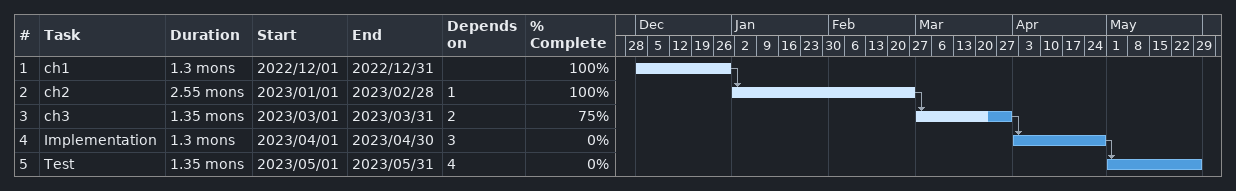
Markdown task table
| ID | Task | Duration | Start | Finish | Predecessors | % complete |
|---|---|---|---|---|---|---|
| 1 | ch1 | 1.3mo | 2022-12-01 | 2022-12-31 |  | 100 |
| 2 | ch2 | 2.55mo | 2023-01-01 | 2023-02-28 | 1 | 100 |
| 3 | ch3 | 1.35mo | 2023-03-01 | 2023-03-31 | 2 | 75 |
| 4 | Implementation | 1.3mo | 2023-04-01 | 2023-04-30 | 3 | 0 |
| 5 | Test | 1.35mo | 2023-05-01 | 2023-05-31 | 4 | 0 |
